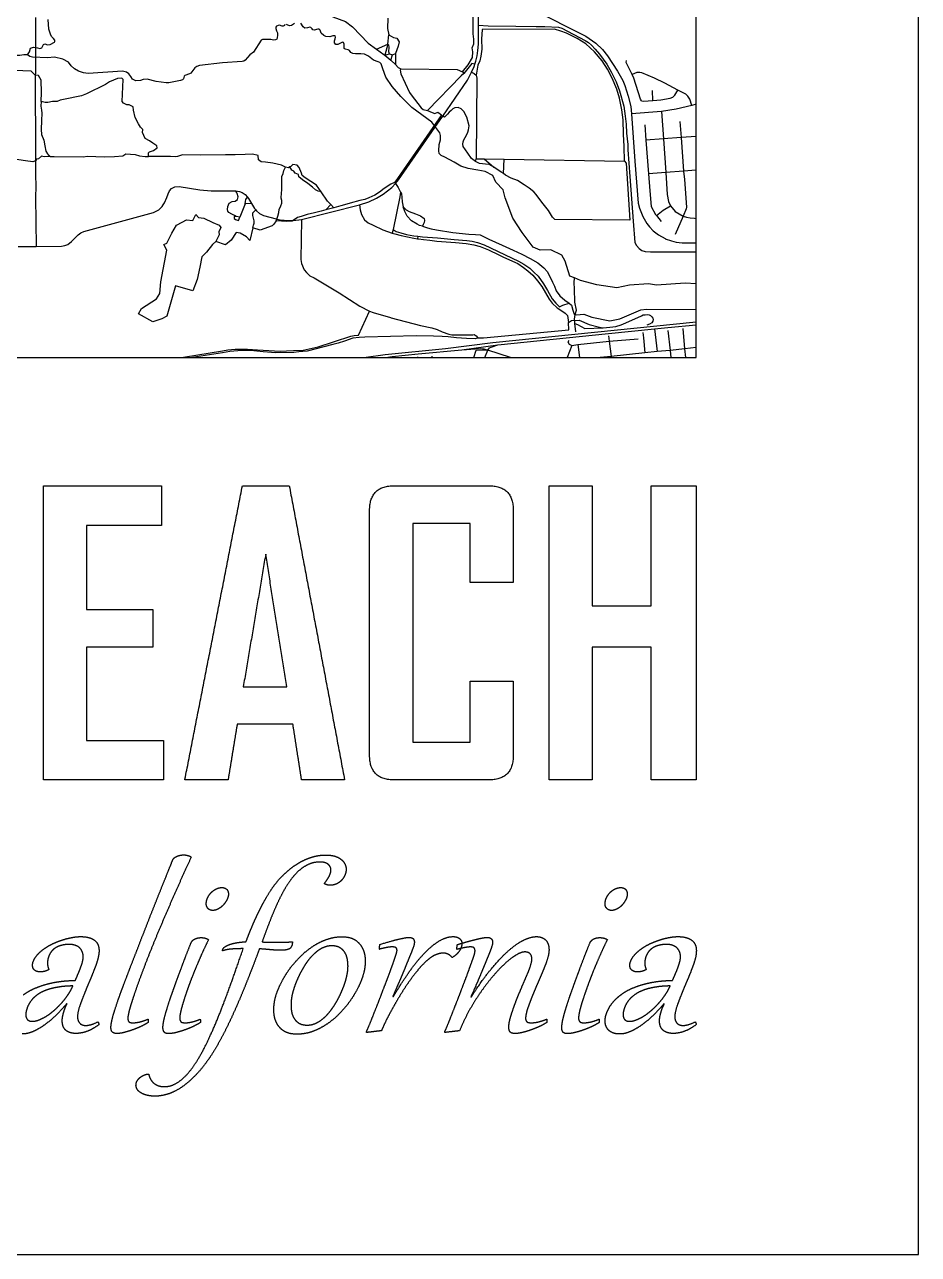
# Model space of a CAD drawing. Header units: millimetres. Extents: x 355 to 584, y 105 to 363.
# Drawn here: x 503.4 to 583.9, y 104.5 to 215.3 of the extents above; entities that cross this region are included whole.
import ezdxf

# ---------------------------------------------------------------- set-up
doc = ezdxf.new("R2010")
doc.units = ezdxf.units.MM
doc.header["$MEASUREMENT"] = 0
doc.layers.add('Default', color=18, linetype='Continuous', true_color=0x000000)

msp = doc.modelspace()

# ---------------------------------------------------------------- linework, layer by layer
at = {"color": 1, "true_color": 0xff0000}
for points in [[(528.7, 222.03), (528.7, 220.28), (528.98, 219.63), (529.47, 219.1), (530.4, 217.12), (531.19, 215.97), (532.31, 215.56), (532.95, 215.09), (534.37, 213.62), (535.13, 213.08), (535.79, 212.6), (535.87, 212.53), (536.4, 212.08), (536.84, 211.7)], [(540.85, 206.71), (541.08, 207.05), (543.31, 210.29), (543.68, 210.99), (543.91, 211.51), (543.98, 211.73), (544.05, 211.98), (544.19, 212.48), (544.25, 212.96), (544.29, 213.52), (544.29, 219.13)], [(544.29, 219.13), (553.97, 214.23), (554.86, 213.62), (555.46, 213.05), (555.92, 212.48), (556.83, 211.1), (557.29, 210.24), (557.47, 209.79), (557.78, 208.85), (558.01, 207.91), (558.09, 207.26), (558.39, 202.97), (558.69, 199.19), (558.8, 198.76), (559.09, 198), (559.45, 197.37), (559.7, 197.06), (560.03, 196.72), (560.5, 196.36), (561.1, 196.01), (561.12, 196), (561.68, 195.8), (562.11, 195.7), (562.63, 195.64), (563.91, 195.63)], [(536.15, 215.87), (536.11, 214.92), (536.23, 214.35), (536.66, 214.13), (536.96, 214.05), (537.16, 213.72), (537.08, 213.34), (536.82, 212.67), (536.84, 211.7), (537.06, 211.43), (537.32, 211.31), (542.39, 211.25), (542.85, 211.03), (543.38, 211.66), (543.76, 212.33), (543.78, 212.83), (543.74, 213.2), (543.89, 213.56), (543.89, 213.97), (543.82, 214.45), (543.82, 216.94)], [(504.42, 215.93), (504.4, 210.95), (504.38, 210.73), (504.4, 203.36), (504.4, 201.78), (504.43, 200.7), (504.4, 199.73), (504.46, 195.31)], [(544.29, 215.23), (545.17, 215.16), (547.65, 215.14), (549.49, 215.11), (550.28, 215.1), (551.5, 215.04), (551.79, 214.95), (553.91, 213.86), (554.2, 213.68), (554.47, 213.43), (554.79, 213.08), (555.19, 212.62), (555.85, 211.71), (556.28, 210.97), (556.7, 210.14), (557, 209.32), (557.38, 207.95), (557.51, 207.04), (557.59, 206.31), (557.62, 205.5), (557.74, 204.47), (557.76, 204.01), (557.94, 201.59), (558.23, 197.57), (558.39, 195.67), (558.53, 195.38), (558.76, 195.12), (559.02, 194.95), (559.31, 194.85), (559.8, 194.82), (561.6, 194.83), (562.78, 194.83), (563.91, 194.83)], [(535.13, 213.08), (536.13, 213.51), (536.23, 214.35)], [(557.45, 202.98), (557.41, 204.3), (557.36, 205.41), (557.33, 206.7), (557.22, 207.62), (557, 208.65), (556.75, 209.46), (556.34, 210.47), (555.91, 211.28), (555.42, 212.02), (554.75, 212.82), (553.96, 213.55), (553.19, 214.03), (552.21, 214.5), (551.7, 214.69), (551.15, 214.86), (544.63, 214.83), (544.58, 213.97), (544.59, 213.08), (544.51, 212.43), (544.41, 212.01), (544.24, 211.63), (544.1, 210.72)], [(536.13, 213.51), (535.87, 212.53), (536.3, 212.64), (536.56, 212.56), (536.82, 212.67)], [(536.3, 212.64), (536.24, 212.84), (536.26, 213.24), (536.23, 213.42), (536.13, 213.51)], [(536.4, 212.08), (536.56, 212.56)], [(543.98, 211.73), (543.7, 211.78), (542.97, 210.89), (542.74, 210.67), (539.71, 207.54)], [(558.99, 208.42), (558.89, 208.58), (558.3, 210.45), (558.15, 210.79), (557.61, 211.88), (557.63, 212.04)], [(504.93, 208.37), (504.95, 209.18), (504.93, 210.29), (504.67, 210.7), (504.38, 210.73), (504.02, 211.1), (502.51, 211.14), (500.61, 211.11), (499.5, 211.16), (496.95, 211.29)], [(514.6, 203.4), (514.59, 203.74), (514.68, 203.82), (515.03, 203.93), (515.37, 204.17), (515.34, 204.37), (514.99, 204.61), (514.68, 204.8), (514.3, 205.01), (514.06, 205.57), (514.07, 205.83), (513.86, 206.04), (513.68, 206.35), (513.38, 206.93), (513.25, 207.57), (513.2, 207.88), (512.85, 208.06), (512.65, 208.06), (512.33, 208.21), (512.23, 208.36), (512.3, 210.34), (512.19, 210.46), (511.8, 210.42), (511.06, 210.14), (510.7, 209.89), (509.01, 209.06), (508.56, 208.88), (506.93, 208.53), (506.63, 208.48), (506.37, 208.35), (505.93, 208.35), (505.52, 208.28), (505.27, 208.26), (504.93, 208.37), (504.89, 207.95), (504.94, 207.59), (504.97, 207.32), (504.94, 206.66), (504.93, 205.82), (504.96, 205.37), (505.16, 204.86), (505.26, 204.35), (505.35, 203.89), (505.49, 203.63), (505.72, 203.41)], [(537.32, 211.31), (537.25, 211.17), (537.32, 210.86), (538.09, 209.18), (538.25, 208.95), (539.15, 207.78), (539.31, 207.65), (539.71, 207.54), (540.13, 207.38), (540.37, 207.27), (540.65, 207.39), (540.97, 207.16), (540.73, 206.79)], [(542.85, 211.03), (542.97, 210.89)], [(543.68, 210.99), (543.91, 210.89), (544.1, 210.72), (544.16, 210.47), (544.09, 203.2)], [(563.51, 208.01), (563.34, 208.57), (563.16, 208.85), (562.98, 209.01), (562.25, 209.39), (561.08, 210.02), (560.15, 210.47), (559.02, 210.94), (558.83, 210.97), (558.57, 210.96), (558.15, 210.79)], [(558.99, 208.42), (559.16, 208.39), (560.01, 208.46), (560.73, 208.52), (561.57, 208.65), (561.81, 208.76), (561.99, 208.94), (562.25, 209.39)], [(560.01, 208.46), (559.96, 209.34)], [(546.56, 201.87), (546.33, 201.99), (545.68, 202.45), (545.25, 202.68), (544.94, 202.72), (544.39, 202.78), (544.02, 202.94), (543.68, 203.22), (543.34, 203.7), (542.92, 204.29), (542.88, 204.52), (542.91, 204.72), (542.98, 204.91), (543.11, 205.12), (543.26, 205.38), (543.35, 205.6), (543.41, 205.81), (543.45, 206.16), (543.26, 206.96), (542.99, 207.47), (542.75, 207.71), (542.47, 207.81), (542.18, 207.78), (541.98, 207.7), (541.83, 207.56), (541.66, 207.39), (541.51, 207.21), (541.34, 207.03), (541.23, 206.94), (541.08, 207.05)], [(563.91, 208.13), (563.51, 208.01), (562.09, 207.66), (560.79, 207.47), (558.09, 207.26)], [(560.79, 207.47), (560.97, 204.99), (561.18, 201.97), (561.3, 199.98), (561.41, 199.36), (561.58, 198.95), (562.02, 198.45), (562.74, 198.04)], [(540.73, 206.79), (537.02, 201.41)], [(537.11, 201.31), (540.85, 206.71)], [(559.27, 206.25), (559.38, 204.86), (559.6, 201.84), (559.72, 200.31), (559.85, 198.91), (560.25, 198.18), (560.32, 198.09), (560.76, 197.56)], [(562.44, 206.56), (562.54, 205.11), (562.77, 202.08), (562.84, 201.33), (563.02, 198.84), (562.99, 198.68), (562.74, 198.04), (562.01, 196.38)], [(563.91, 205.21), (562.54, 205.11), (560.97, 204.99), (559.38, 204.86)], [(505.72, 203.41), (505.51, 203.4), (505.2, 203.38), (504.96, 203.42), (504.67, 203.19), (504.5, 203.17), (504.4, 203.02), (504.16, 202.91), (503.52, 203.01), (502.51, 203.15)], [(505.72, 203.41), (506.09, 203.4), (508.73, 203.36), (509.07, 203.43), (510.61, 203.37), (511.53, 203.4), (512.29, 203.45), (512.56, 203.64), (513.4, 203.57), (513.77, 203.46), (514.28, 203.39), (514.6, 203.4)], [(531.01, 199.09), (530.69, 199.38), (530.14, 200.23), (529.71, 200.82), (528.69, 201.49), (528.43, 201.7), (528.35, 201.91), (528.14, 202.4), (527.97, 202.63), (527.58, 202.68), (527.4, 202.5), (527.32, 202.46), (527.2, 202.39), (526.92, 202.43), (526.56, 202.61), (525.79, 202.8), (525.11, 202.89), (524.72, 202.92), (524.49, 203.11), (524.47, 203.5), (523.94, 203.61), (523.28, 203.58), (522.38, 203.56), (521.51, 203.54), (519.3, 203.51), (517.64, 203.54), (517.19, 203.41), (516.99, 203.37), (516.57, 203.41), (516.07, 203.4), (514.6, 203.4)], [(544.02, 202.94), (544.09, 203.2)], [(544.09, 203.2), (544.82, 203.19), (546.61, 203.16), (557.45, 202.98)], [(544.82, 203.19), (545.68, 202.45)], [(557.45, 202.98), (557.6, 202.8), (557.92, 197.68), (551.16, 197.74), (550.96, 197.93), (550.6, 198.53), (549.99, 199.29), (549.48, 199.97), (549.28, 200.22), (548.86, 200.56), (548.42, 200.86), (547.81, 201.25), (547.23, 201.45), (546.72, 201.73), (546.56, 201.87), (546.61, 203.16)], [(530.54, 198.6), (530.13, 198.47), (529.54, 198.32), (528.87, 198.17), (528.34, 198.01), (527.99, 197.9), (527.62, 197.65), (527.52, 197.58), (527.05, 197.56), (526.09, 197.62), (526.15, 197.77), (526.22, 198.03), (526.31, 198.35), (526.34, 198.63), (526.5, 198.95), (526.59, 199.19), (526.58, 199.43), (526.52, 199.66), (526.57, 200.14), (526.6, 200.36), (526.58, 201.15), (526.6, 201.6), (526.7, 201.86), (526.76, 202.15), (526.92, 202.43)], [(530.14, 200.23), (529.85, 200.29), (529.63, 200.41), (529.35, 200.64), (528.92, 200.97), (528.44, 201.31), (528.11, 201.57), (528.09, 201.79), (527.79, 201.89), (527.67, 202.09), (527.48, 202.16), (527.32, 202.46)], [(563.91, 202.17), (562.77, 202.08), (561.18, 201.97), (559.6, 201.84)], [(504.46, 195.31), (506.74, 195.33), (507.06, 195.38), (507.33, 195.48), (507.66, 195.74), (508.26, 196.35), (508.49, 196.53), (508.76, 196.66), (515.04, 198.36), (515.51, 198.6), (515.83, 198.91), (515.9, 199.05), (516.04, 199.23), (516.25, 199.72), (516.35, 200.05), (516.49, 200.31), (516.67, 200.53), (516.97, 200.66), (517.36, 200.7), (519.21, 200.41), (520.23, 200.32), (522.42, 200.32), (522.77, 200.26), (523.03, 200.15), (523.29, 199.97), (523.49, 199.74), (523.6, 199.62), (523.87, 199.16), (524.13, 198.73), (524.24, 198.59), (524.31, 198.5), (524.59, 198.26), (524.93, 198.1), (526.07, 197.79), (526.15, 197.77), (526.45, 197.71), (527.19, 197.65), (527.62, 197.65), (528.37, 197.74)], [(528.37, 197.74), (533.57, 199.05), (534.44, 199.33), (535.12, 199.64), (535.73, 200.01), (536.5, 200.62), (536.83, 200.98), (537.11, 201.31)], [(537.02, 201.41), (536.73, 201.05), (536.41, 200.92), (535.73, 200.46), (535.48, 200.25), (534.96, 199.93), (534.44, 199.68), (534.05, 199.54), (533.62, 199.43), (532.75, 199.19), (532.22, 199.04), (531.91, 198.96), (531.26, 198.77), (530.54, 198.6), (531.01, 199.09), (531.26, 198.77)], [(536.83, 200.98), (537.06, 200.6), (537.29, 200.18), (537.37, 200.04), (537.41, 199.73), (537.43, 199.32), (537.53, 198.86)], [(522.49, 198), (522.34, 198.09), (522.1, 198.21), (521.82, 198.36), (521.74, 198.47), (521.7, 198.64), (521.73, 198.89), (521.85, 199.21), (522.11, 199.35), (522.39, 199.39), (522.6, 199.54), (522.65, 199.76), (522.58, 200.06), (522.52, 200.2), (522.42, 200.32)], [(523.3, 199.14), (523.31, 199.36), (523.34, 199.53), (523.49, 199.74)], [(537.29, 200.18), (537.22, 199.77), (536.61, 196.84), (536.54, 196.5)], [(523.87, 199.16), (523.3, 199.14), (522.81, 197.94), (522.49, 198), (522.3, 198), (522.29, 197.83), (522.43, 197.72), (522.68, 197.65), (522.81, 197.94)], [(523.97, 196.99), (524.04, 197.21), (524.11, 197.39), (524.11, 197.6), (524.03, 197.85), (523.97, 198.1), (523.98, 198.32), (524.09, 198.45), (524.24, 198.59)], [(533.57, 199.05), (533.63, 198.61), (533.76, 198.19), (534.02, 197.71), (534.37, 197.43), (534.83, 197.21), (535.68, 196.81), (536.54, 196.5), (536.76, 196.43), (537.34, 196.28), (538.47, 196.04), (538.81, 195.99), (538.91, 195.98)], [(539.25, 197.14), (539, 197.2), (538.77, 197.31), (538.28, 197.61), (537.87, 198.03), (537.67, 198.44), (537.53, 198.86), (537.79, 198.59), (538.06, 198.44), (538.64, 198.24), (539.09, 198.06), (539.41, 197.83), (539.43, 197.64), (539.4, 197.46), (539.32, 197.29), (539.25, 197.14)], [(560.32, 198.09), (560.93, 198.58), (561.58, 198.95)], [(526.09, 197.62), (525.86, 197.32), (525.71, 197.16), (524.64, 196.77), (523.97, 196.99), (523.72, 195.84), (523.4, 196.16), (522.85, 196.51), (522.47, 196.55), (522.02, 195.88), (521.51, 195.45), (520.66, 195.76), (520.34, 195.47), (519.81, 194.78), (519.39, 194.36), (519.22, 193.45), (518.98, 192.31), (518.58, 191.3), (517.02, 191.75), (516.25, 189.03), (515.8, 188.77), (514.99, 188.51), (513.68, 189.22), (513.96, 189.72), (515.3, 190.57), (515.6, 191.06), (515.7, 192.11), (516.23, 194.97), (515.96, 195.49), (516.23, 195.59), (516.69, 196.51), (517.12, 197.21), (517.63, 197.48), (518.01, 197.7), (518.58, 197.65), (518.86, 198.18), (519.08, 197.92), (519.58, 197.85), (520.37, 197.45), (520.95, 197.23), (521.11, 197), (520.93, 196.62), (520.95, 196.36), (520.66, 195.76)], [(528.37, 197.74), (528.29, 194.12), (528.35, 193.76), (528.59, 193.21), (528.8, 192.96), (529.12, 192.66), (529.5, 192.47), (531.75, 191.13), (533.6, 189.92), (534.49, 189.48), (534.81, 189.36), (536.37, 188.89), (536.45, 188.87), (539.07, 188.17), (540.11, 187.97), (540.58, 187.82), (541.02, 187.6), (541.62, 187.39), (541.9, 187.34), (543.8, 187.33), (543.91, 187.38)], [(562.74, 198.04), (563.04, 197.94), (563.35, 197.88), (563.74, 197.85), (563.91, 197.83)], [(536.61, 196.84), (536.88, 196.64), (537.31, 196.53), (537.82, 196.37), (538.47, 196.26), (538.85, 196.22), (538.81, 195.99)], [(538.85, 196.22), (539.27, 196.18), (540.6, 196.07), (542.1, 195.93), (543.26, 195.83), (543.72, 195.77), (544.22, 195.66), (544.82, 195.46), (547.91, 193.99), (548.39, 193.71), (548.92, 193.34), (549.28, 192.99), (549.66, 192.61), (550.16, 191.93), (550.5, 191.32), (550.94, 190.59), (551.26, 190.2), (551.59, 189.87), (551.9, 190), (552.46, 190.19)], [(539.25, 197.14), (539.7, 196.99), (540.03, 196.88), (540.53, 196.79)], [(540.53, 196.79), (542, 196.56), (543.43, 196.41), (544.02, 196.38), (544.46, 196.36), (545.22, 195.95), (546.44, 195.42), (547.43, 194.98), (548.2, 194.61), (548.96, 194.21), (549.63, 193.83), (550.17, 193.38), (550.52, 193.02), (550.96, 192.08), (551.14, 191.71), (551.29, 191.29), (551.61, 190.85), (552.06, 190.46), (552.46, 190.19), (552.68, 190.01), (552.79, 189.56), (552.9, 189.2), (553, 189.18), (553.13, 189.15), (553.78, 189.21), (554.5, 188.92), (556.13, 188.61), (557.04, 188.78), (558.93, 189.6), (559.44, 189.65), (563.83, 189.63), (563.91, 189.63)], [(502.85, 195.29), (504.46, 195.31)], [(538.91, 195.98), (539.34, 195.92), (539.93, 195.87), (540.56, 195.79), (542.24, 195.67), (543.18, 195.57), (543.87, 195.46), (544.46, 195.3), (545.2, 194.99), (546.13, 194.56), (546.48, 194.38), (546.83, 194.21), (547.83, 193.77), (548.35, 193.42), (548.75, 193.12), (549.2, 192.72), (549.61, 192.21), (550, 191.68), (550.65, 190.56), (550.92, 190.2), (551.38, 189.76), (551.8, 189.49), (552.09, 189.28), (552.31, 189.08), (552.39, 188.46), (552.67, 188.63), (553.36, 188.65), (554.26, 188.28), (555.2, 188.04), (555.51, 187.96)], [(517.57, 185.31), (517.75, 185.34), (521.25, 185.91), (521.72, 185.98), (522.39, 186.04), (522.92, 186.04), (523.5, 186.05), (524.39, 185.98), (526.44, 185.87), (527.02, 185.9), (527.64, 185.93), (528.51, 185.95), (529.85, 186.26), (532.79, 187.21), (533.1, 187.27), (533.5, 187.31), (534.49, 189.48)], [(563.91, 188.48), (545.6, 186.62), (541.34, 186.07), (535.9, 185.53), (534.19, 185.31)], [(543.91, 187.38), (544.1, 187.24), (544.24, 187.08), (544.74, 187.06), (552.42, 187.78), (552.39, 188.46)], [(552.97, 188.36), (553.21, 188.28), (553.86, 187.9), (555.51, 187.96), (556.12, 188.02), (556.68, 188.09), (557.16, 188.23), (557.57, 188.41), (558.98, 189.06), (559.14, 189.13), (559.32, 189.15), (559.48, 189.16), (559.66, 189.14), (559.78, 189.08), (559.92, 188.96), (559.99, 188.84), (560.02, 188.71), (560, 188.57), (559.91, 188.42), (559.7, 188.31), (559.45, 188.22)], [(544.24, 187.08), (544.04, 186.97), (543.23, 187.02), (542.33, 187.08), (541.58, 187.16), (541.04, 187.19), (540.24, 187.21), (538.69, 187.25), (534.05, 187.12), (533.56, 187.11), (532.98, 187.03)], [(535.94, 185.31), (536.54, 185.39), (538.86, 185.63), (542.79, 185.99), (546.05, 186.45), (556, 187.45), (560.14, 187.88), (561.34, 188), (563.91, 188.24)], [(556.01, 187.26), (556.07, 186.76), (556.24, 185.4), (556.25, 185.31)], [(559.11, 187.56), (559.16, 187.08), (559.29, 185.72)], [(560.14, 187.88), (560.38, 185.83)], [(561.35, 187.74), (561.55, 185.94), (561.63, 185.31)], [(562.97, 185.31), (562.88, 186.08), (562.74, 187.92)], [(532.98, 187.03), (532.22, 186.76), (531.65, 186.6), (531.19, 186.46), (530.37, 186.25), (528.86, 185.88), (528.11, 185.8), (527.67, 185.76), (526.05, 185.72), (524.91, 185.81), (523.77, 185.92), (522.62, 185.9), (521.91, 185.83), (521.24, 185.73), (518.51, 185.31)], [(542.79, 185.99), (544.46, 186.1), (544.77, 186.09), (545.15, 185.96)], [(545.15, 185.96), (545.28, 186.16), (545.43, 186.24), (546.05, 186.45)], [(552.7, 186.38), (552.28, 185.31)], [(552.43, 186.83), (552.33, 186.7), (552.46, 186.51), (552.7, 186.38), (553.24, 186.46), (556.07, 186.76), (558.68, 186.98)], [(553.24, 186.46), (553.39, 185.31)], [(563.91, 186.19), (562.88, 186.08), (561.55, 185.94), (560.38, 185.83), (559.29, 185.72), (556.24, 185.4), (555.26, 185.31)], [(536.54, 185.39), (536.54, 185.31)], [(538.82, 185.37), (538.82, 185.31)], [(540.13, 185.31), (540.14, 185.41)], [(543.87, 185.31), (544.08, 185.97), (544.65, 186), (544.92, 185.99), (545.15, 185.96)], [(544.87, 185.31), (545.15, 185.96)], [(547.19, 185.31), (545.15, 185.96)]]:
    msp.add_lwpolyline(points, dxfattribs=at)
at = {"color": 4, "true_color": 0x00ffff}
for points in [[(503.69, 212.55), (503.36, 212.57), (502.99, 212.5), (502.71, 212.5), (502.23, 212.53), (501.62, 212.73), (501.21, 212.75), (500.38, 212.87), (499.22, 213.08), (497.84, 213.38), (496.54, 213.75), (495.09, 213.85), (494.45, 213.97), (493.93, 214.07), (493.5, 214.2), (492.39, 215.02), (492.18, 215.1), (491.94, 215.1), (491.5, 215.03), (491.03, 215.02), (490.65, 215.05), (490.32, 215.15), (490.09, 215.29)], [(526.87, 215.29), (526.82, 215.2), (526.72, 215.13), (526.61, 215.13), (526.39, 215.23), (526.25, 215.21), (526.11, 215.15), (526.06, 215.05), (526.04, 214.94), (526.1, 214.73), (526.19, 214.55), (526.2, 214.32), (526.16, 214.1), (526.13, 213.97), (526.02, 213.9), (525.84, 213.89), (525.6, 213.93), (525.1, 213.95), (524.84, 213.93), (524.72, 213.87), (524.04, 212.81), (523.7, 212.57), (523.29, 212.08), (523.18, 212), (523.02, 211.96), (521.25, 211.84), (519.19, 211.59), (518.95, 211.52), (518.77, 211.39), (518.4, 210.92), (518.29, 210.84), (517.87, 210.7), (517.79, 210.63), (517.73, 210.39), (517.64, 210.31), (517.47, 210.26), (516.41, 210.03), (516.18, 210.03), (515.29, 210.16), (514.48, 210.37), (514.12, 210.35), (513.87, 210.26), (513.46, 210.22), (513.15, 210.36), (513, 210.62), (512.83, 210.85), (512.61, 210.99), (512.25, 211.08), (509.14, 210.88), (508.72, 210.95), (508.28, 211.09), (507.93, 211.31), (507.62, 211.58), (507.38, 211.89), (506.88, 212.16), (506.12, 212.36), (505.5, 212.3), (504.14, 212.35), (503.89, 212.41), (503.69, 212.55), (503.87, 212.82), (503.97, 213.16), (504.22, 213.26), (504.59, 213.18), (504.79, 213.12), (504.99, 213.2), (505.12, 213.49), (505.26, 213.55), (505.49, 213.45), (505.72, 213.5), (506.12, 213.7), (506.16, 213.76), (506.14, 213.88), (506.04, 214.04), (505.86, 214.2), (505.77, 214.42), (505.61, 214.86), (505.54, 215.73)], [(527.72, 215.37), (527.46, 215.19), (527.31, 215.17), (527.13, 215.23), (527.01, 215.29)], [(563.91, 191.94), (562.92, 191.99), (560.33, 191.8), (559.6, 191.93), (557.91, 191.8), (556.75, 191.56), (554.95, 191.83), (553.48, 192.24), (552.95, 192.46), (552.53, 192.62), (552.11, 193.98), (551.79, 194.52), (550.8, 194.99), (549.85, 194.96), (549.22, 195.24), (548.22, 196.57), (547.4, 197.85), (546.69, 199.67), (546.51, 200.4), (545.85, 201.09), (545.6, 201.68), (544.9, 202.06), (544.25, 202.18), (543.37, 202.33), (542.7, 202.53), (542.12, 202.88), (541.27, 203.35), (540.93, 203.5), (540.77, 203.67), (540.72, 203.91), (540.75, 204.47), (540.87, 204.9), (540.88, 205.3), (540.81, 205.54), (540.11, 206.5), (538.31, 207.83), (537.3, 208.82), (536.54, 209.7), (535.97, 210.55), (535.69, 211.29), (535.53, 211.74), (535.42, 211.86), (535.26, 211.93), (534.85, 212.08), (534.41, 212.45), (534.02, 212.61), (533.69, 212.64), (533.21, 212.64), (532.99, 212.67), (532.79, 212.76), (532.67, 212.94), (532.56, 213.02), (532.28, 213.07), (532.2, 213.13), (532.2, 213.31), (532.2, 213.52), (532.15, 213.66), (532.04, 213.69), (531.63, 213.48), (531.45, 213.5), (531.33, 213.64), (531.33, 213.82), (531.39, 213.99), (531.43, 214.16), (531.39, 214.26), (531.18, 214.28), (530.91, 214.19), (530.54, 214.21), (530.36, 214.31), (530.13, 214.5), (530.04, 214.79), (529.94, 214.87), (529.84, 214.87), (529.49, 214.78), (529.37, 214.81), (529.32, 214.89), (529.21, 215.02), (529.1, 215.05), (528.89, 215), (528.65, 214.97), (528.5, 215.08), (528.31, 215.42)], [(552.96, 188.52), (552.94, 188.74), (553, 189.18), (553.11, 189.57), (552.96, 190.28), (552.94, 191.47), (552.91, 192.02), (552.95, 192.46)], [(553.05, 187.61), (552.97, 188.36), (552.96, 188.52)]]:
    msp.add_lwpolyline(points, dxfattribs=at)
at = {"layer": 'Default'}
msp.add_lwpolyline([(355.13, 104.52), (583.91, 104.52), (583.91, 362.5), (355.13, 362.5)], close=True, dxfattribs=at)
for points in [[(563.91, 185.31), (563.91, 342.5), (375.13, 342.5), (375.13, 185.31)], [(375.13, 185.31), (563.91, 185.31)]]:
    msp.add_lwpolyline(points, dxfattribs=at)
for points in [[(505.12, 147.26), (505.12, 160.5), (505.12, 173.74)], [(505.12, 173.74), (510.45, 173.74), (515.77, 173.74)], [(515.77, 173.74), (515.77, 171.96), (515.77, 170.18)], [(517.87, 147.32), (520.46, 160.53), (523.04, 173.74)], [(523.04, 173.74), (525.15, 173.74), (527.26, 173.74)], [(527.26, 173.74), (529.75, 160.5), (532.24, 147.26)], [(534.5, 171.65), (534.55, 173.7), (536.6, 173.74)], [(536.6, 173.74), (540.96, 173.74), (545.33, 173.74)], [(545.33, 173.74), (547.38, 173.7), (547.42, 171.65)], [(550.65, 147.26), (550.65, 160.5), (550.65, 173.74)], [(550.65, 173.74), (552.59, 173.74), (554.53, 173.74)], [(554.53, 173.74), (554.53, 168.33), (554.53, 162.92)], [(559.86, 162.92), (559.86, 168.33), (559.86, 173.74)], [(559.86, 173.74), (561.87, 173.74), (563.89, 173.74)], [(563.89, 173.74), (563.89, 160.5), (563.89, 147.26)], [(534.5, 149.35), (534.5, 160.5), (534.5, 171.65)], [(547.42, 171.65), (547.42, 168.33), (547.42, 165.02)], [(515.77, 170.18), (512.38, 170.18), (508.99, 170.18)], [(508.99, 170.18), (508.99, 166.39), (508.99, 162.6)], [(543.55, 170.35), (540.96, 170.35), (538.38, 170.35)], [(538.38, 170.35), (538.38, 160.5), (538.38, 150.65)], [(543.55, 165.02), (543.55, 167.68), (543.55, 170.35)], [(525.14, 167.6), (524.13, 161.62), (523.12, 155.65)], [(527.04, 155.65), (526.09, 161.62), (525.14, 167.6)], [(547.42, 165.02), (545.48, 165.02), (543.55, 165.02)], [(554.53, 162.92), (557.19, 162.92), (559.86, 162.92)], [(508.99, 162.6), (511.98, 162.6), (514.97, 162.6)], [(514.97, 162.6), (514.97, 160.9), (514.97, 159.21)], [(514.97, 159.21), (511.98, 159.21), (508.99, 159.21)], [(508.99, 159.21), (508.99, 155.01), (508.99, 150.81)], [(559.86, 159.21), (557.19, 159.21), (554.53, 159.21)], [(554.53, 159.21), (554.53, 153.23), (554.53, 147.26)], [(559.86, 147.26), (559.86, 153.23), (559.86, 159.21)], [(523.12, 155.65), (525.08, 155.65), (527.04, 155.65)], [(543.55, 150.65), (543.55, 153.39), (543.55, 156.14)], [(543.55, 156.14), (545.48, 156.14), (547.42, 156.14)], [(547.42, 156.14), (547.42, 152.74), (547.42, 149.35)], [(522.57, 152.26), (522.16, 149.76), (521.75, 147.26)], [(527.59, 152.26), (525.08, 152.26), (522.57, 152.26)], [(528.37, 147.26), (527.98, 149.76), (527.59, 152.26)], [(508.99, 150.81), (512.46, 150.81), (515.94, 150.81)], [(515.94, 150.81), (515.94, 149.03), (515.94, 147.26)], [(538.38, 150.65), (540.96, 150.65), (543.55, 150.65)], [(536.6, 147.26), (534.55, 147.3), (534.5, 149.35)], [(547.42, 149.35), (547.38, 147.3), (545.33, 147.26)], [(517.87, 147.26), (517.87, 147.29), (517.87, 147.32)], [(515.94, 147.26), (510.53, 147.26), (505.12, 147.26)], [(521.75, 147.26), (519.81, 147.26), (517.87, 147.26)], [(532.24, 147.26), (530.31, 147.26), (528.37, 147.26)], [(545.33, 147.26), (540.96, 147.26), (536.6, 147.26)], [(554.53, 147.26), (552.59, 147.26), (550.65, 147.26)], [(563.89, 147.26), (561.87, 147.26), (559.86, 147.26)], [(516.17, 138.56), (516.49, 139.36), (516.74, 139.97)], [(516.74, 139.97), (516.79, 140.11), (516.9, 140.22)], [(516.9, 140.22), (517.01, 140.32), (517.15, 140.38)], [(517.15, 140.38), (517.29, 140.44), (517.45, 140.47)], [(517.45, 140.47), (517.61, 140.5), (517.76, 140.5)], [(518.43, 140.31), (517.98, 139.32), (517.51, 138.28)], [(517.76, 140.5), (518.11, 140.5), (518.43, 140.31)], [(526.94, 138.89), (527.4, 139.32), (527.87, 139.62)], [(528.84, 139.57), (528.29, 139.28), (527.82, 138.77)], [(527.87, 139.62), (528.35, 139.92), (528.8, 140.12)], [(528.8, 140.12), (529.26, 140.31), (529.69, 140.4)], [(530.05, 139.86), (529.39, 139.86), (528.84, 139.57)], [(529.69, 140.4), (530.13, 140.49), (530.51, 140.49)], [(530.47, 139.8), (530.27, 139.86), (530.05, 139.86)], [(530.81, 139.61), (530.68, 139.74), (530.47, 139.8)], [(530.51, 140.49), (531.08, 140.49), (531.47, 140.35)], [(531, 139.28), (530.95, 139.49), (530.81, 139.61)], [(531.47, 140.35), (531.86, 140.2), (532.08, 139.96)], [(532.08, 139.96), (532.3, 139.71), (532.36, 139.41)], [(515.49, 136.86), (515.85, 137.76), (516.17, 138.56)], [(526.04, 137.93), (526.48, 138.47), (526.94, 138.89)], [(527.82, 138.77), (527.34, 138.26), (526.93, 137.56)], [(530.76, 138.41), (530.88, 138.6), (530.95, 138.8)], [(530.95, 138.8), (531.05, 139.08), (531, 139.28)], [(532.31, 138.79), (532.23, 138.55), (532.08, 138.35)], [(532.36, 139.41), (532.42, 139.11), (532.31, 138.79)], [(517.51, 138.28), (517.04, 137.24), (516.58, 136.18)], [(520.44, 137.29), (520.63, 137.43), (520.82, 137.49)], [(520.82, 137.49), (521.01, 137.56), (521.17, 137.56)], [(521.17, 137.56), (521.37, 137.56), (521.5, 137.49)], [(521.5, 137.49), (521.64, 137.42), (521.71, 137.29)], [(525.22, 136.7), (525.61, 137.38), (526.04, 137.93)], [(526.93, 137.56), (526.52, 136.87), (526.16, 136.07)], [(530.44, 137.96), (530.64, 138.21), (530.76, 138.41)], [(530.44, 137.89), (530.44, 137.93), (530.44, 137.96)], [(530.97, 137.76), (530.7, 137.76), (530.44, 137.89)], [(531.37, 137.83), (531.17, 137.76), (530.97, 137.76)], [(531.76, 138.03), (531.57, 137.9), (531.37, 137.83)], [(532.08, 138.35), (531.94, 138.16), (531.76, 138.03)], [(556.35, 137.29), (556.54, 137.43), (556.73, 137.49)], [(556.73, 137.49), (556.92, 137.56), (557.09, 137.56)], [(557.09, 137.56), (557.28, 137.56), (557.42, 137.49)], [(557.42, 137.49), (557.55, 137.42), (557.62, 137.29)], [(514.75, 135), (515.13, 135.96), (515.49, 136.86)], [(519.79, 136.12), (519.79, 136.3), (519.85, 136.49)], [(519.85, 136.49), (519.94, 136.75), (520.1, 136.95)], [(520.1, 136.95), (520.25, 137.15), (520.44, 137.29)], [(521.72, 136.63), (521.65, 136.43), (521.51, 136.23)], [(521.71, 137.29), (521.78, 137.16), (521.78, 136.99)], [(521.78, 136.99), (521.79, 136.83), (521.72, 136.63)], [(524.67, 135.68), (524.91, 136.17), (525.22, 136.7)], [(555.7, 136.12), (555.7, 136.3), (555.76, 136.49)], [(555.76, 136.49), (555.85, 136.75), (556.01, 136.95)], [(556.01, 136.95), (556.16, 137.15), (556.35, 137.29)], [(557.63, 136.63), (557.56, 136.43), (557.42, 136.23)], [(557.62, 137.29), (557.69, 137.16), (557.69, 136.99)], [(557.69, 136.99), (557.7, 136.83), (557.63, 136.63)], [(516.58, 136.18), (516.12, 135.11), (515.66, 134.04)], [(519.85, 135.81), (519.78, 135.95), (519.79, 136.12)], [(520.04, 135.59), (519.91, 135.67), (519.85, 135.81)], [(520.37, 135.5), (520.17, 135.5), (520.04, 135.59)], [(520.8, 135.6), (520.59, 135.5), (520.37, 135.5)], [(521.19, 135.86), (521.01, 135.7), (520.8, 135.6)], [(521.51, 136.23), (521.38, 136.03), (521.19, 135.86)], [(524.2, 134.71), (524.42, 135.19), (524.67, 135.68)], [(526.16, 136.07), (525.8, 135.28), (525.46, 134.4)], [(555.76, 135.81), (555.69, 135.95), (555.7, 136.12)], [(555.95, 135.59), (555.83, 135.67), (555.76, 135.81)], [(556.29, 135.5), (556.08, 135.5), (555.95, 135.59)], [(556.71, 135.6), (556.5, 135.5), (556.29, 135.5)], [(557.11, 135.86), (556.92, 135.7), (556.71, 135.6)], [(557.42, 136.23), (557.29, 136.03), (557.11, 135.86)], [(514, 133.08), (514.37, 134.03), (514.75, 135)], [(515.66, 134.04), (515.21, 132.97), (514.79, 131.93)], [(523.77, 133.72), (523.98, 134.22), (524.2, 134.71)], [(525.46, 134.4), (525.13, 133.53), (524.81, 132.66)], [(506.87, 132.85), (507.3, 132.99), (507.71, 133.06)], [(507.71, 133.06), (508.13, 133.14), (508.46, 133.14)], [(508.46, 133.14), (509.07, 133.14), (509.45, 132.97)], [(509.45, 132.97), (509.83, 132.81), (509.99, 132.5)], [(513.29, 131.25), (513.64, 132.14), (514, 133.08)], [(518.57, 132.79), (518.68, 132.9), (518.81, 132.95)], [(518.81, 132.95), (518.94, 133.01), (519.07, 133.03)], [(519.07, 133.03), (519.21, 133.05), (519.31, 133.05)], [(519.31, 133.05), (519.7, 133.05), (519.99, 132.87)], [(523.36, 132.67), (523.57, 133.22), (523.77, 133.72)], [(530.7, 132.91), (531.34, 133.13), (532.01, 133.13)], [(532.01, 133.13), (532.76, 133.13), (533.22, 132.82)], [(535.42, 132.43), (536.51, 132.78), (537.16, 132.92)], [(537.16, 132.92), (537.81, 133.07), (538.02, 133.07)], [(538.02, 133.07), (538.4, 133.07), (538.49, 132.84)], [(540.72, 132.72), (541.39, 133.14), (542.02, 133.14)], [(542.02, 133.14), (542.24, 133.14), (542.41, 133.07)], [(542.41, 133.07), (542.58, 133), (542.68, 132.88)], [(544.05, 132.88), (544.4, 132.97), (544.66, 133.02)], [(544.66, 133.02), (544.92, 133.07), (545.06, 133.07)], [(545.06, 133.07), (545.4, 133.07), (545.52, 132.86)], [(548.42, 132.85), (549.04, 133.14), (549.51, 133.14)], [(549.51, 133.14), (549.84, 133.14), (550.1, 133.01)], [(550.1, 133.01), (550.36, 132.89), (550.5, 132.62)], [(554.48, 132.79), (554.59, 132.9), (554.72, 132.95)], [(554.72, 132.95), (554.85, 133.01), (554.99, 133.03)], [(554.99, 133.03), (555.12, 133.05), (555.22, 133.05)], [(555.22, 133.05), (555.61, 133.05), (555.9, 132.87)], [(560.65, 132.85), (561.08, 132.99), (561.49, 133.06)], [(561.49, 133.06), (561.91, 133.14), (562.24, 133.14)], [(562.24, 133.14), (562.85, 133.14), (563.23, 132.97)], [(563.23, 132.97), (563.61, 132.81), (563.77, 132.5)], [(504.59, 131.51), (504.86, 131.82), (505.22, 132.07)], [(505.22, 132.07), (505.58, 132.32), (506.01, 132.52)], [(506.19, 132.11), (505.96, 131.96), (505.81, 131.75)], [(506.01, 132.52), (506.43, 132.71), (506.87, 132.85)], [(506.74, 132.35), (506.42, 132.26), (506.19, 132.11)], [(507.47, 132.44), (507.05, 132.44), (506.74, 132.35)], [(508.05, 132.33), (507.77, 132.44), (507.47, 132.44)], [(508.49, 132.01), (508.32, 132.23), (508.05, 132.33)], [(508.7, 131.46), (508.67, 131.79), (508.49, 132.01)], [(509.99, 132.5), (510.16, 132.19), (510.13, 131.74)], [(514.79, 131.93), (514.37, 130.88), (514, 129.88)], [(517.83, 131.08), (518.09, 131.78), (518.4, 132.53)], [(518.4, 132.53), (518.46, 132.69), (518.57, 132.79)], [(519.99, 132.87), (519.66, 132.2), (519.36, 131.53)], [(522.09, 132.02), (521.61, 131.98), (521.26, 131.86)], [(521.26, 131.86), (521.25, 131.92), (521.27, 131.98)], [(521.27, 131.98), (521.32, 132.12), (521.49, 132.24)], [(521.49, 132.24), (521.67, 132.35), (521.94, 132.45)], [(521.94, 132.45), (522.22, 132.54), (522.58, 132.6)], [(521.94, 128.7), (522.51, 130.3), (523.12, 132.06)], [(523.12, 132.06), (522.57, 132.05), (522.09, 132.02)], [(522.58, 132.6), (522.94, 132.66), (523.36, 132.67)], [(524.58, 132.04), (524.32, 131.35), (524.01, 130.53)], [(525.64, 131.95), (525.16, 132), (524.58, 132.04)], [(524.81, 132.66), (525.09, 132.65), (525.36, 132.64)], [(525.36, 132.64), (525.63, 132.64), (525.87, 132.64)], [(526.52, 131.91), (526.12, 131.91), (525.64, 131.95)], [(525.87, 132.64), (526.1, 132.63), (526.29, 132.63)], [(526.29, 132.63), (526.48, 132.63), (526.61, 132.63)], [(527.16, 131.99), (526.92, 131.91), (526.52, 131.91)], [(526.61, 132.63), (526.88, 132.63), (527.13, 132.65)], [(527.13, 132.65), (527.37, 132.66), (527.55, 132.68)], [(527.49, 132.33), (527.41, 132.07), (527.16, 131.99)], [(527.55, 132.68), (527.54, 132.46), (527.49, 132.33)], [(528.37, 131.45), (528.89, 131.95), (529.48, 132.33)], [(529.48, 132.33), (530.07, 132.7), (530.7, 132.91)], [(530.28, 132.13), (529.9, 131.95), (529.56, 131.64)], [(531.09, 132.31), (530.67, 132.31), (530.28, 132.13)], [(531.76, 132.17), (531.49, 132.31), (531.09, 132.31)], [(532.21, 131.79), (532.04, 132.03), (531.76, 132.17)], [(533.22, 132.82), (533.69, 132.5), (533.91, 131.98)], [(533.91, 131.98), (534.12, 131.47), (534.1, 130.81)], [(535.37, 132.01), (535.39, 132.22), (535.42, 132.43)], [(535.77, 132.1), (535.59, 132.06), (535.37, 132.01)], [(536.07, 132.16), (535.94, 132.14), (535.77, 132.1)], [(536.32, 132.2), (536.21, 132.19), (536.07, 132.16)], [(536.53, 132.21), (536.43, 132.21), (536.32, 132.2)], [(536.83, 132.16), (536.73, 132.21), (536.53, 132.21)], [(536.95, 132), (536.93, 132.11), (536.83, 132.16)], [(536.94, 131.74), (536.98, 131.9), (536.95, 132)], [(538.33, 131.93), (538.26, 131.73), (538.13, 131.42)], [(538.43, 132.17), (538.41, 132.13), (538.33, 131.93)], [(538.49, 132.84), (538.58, 132.62), (538.43, 132.17)], [(539.37, 131.58), (540.06, 132.31), (540.72, 132.72)], [(542.34, 131.99), (542.36, 132.2), (542.39, 132.41)], [(543.05, 132.15), (542.74, 132.09), (542.34, 131.99)], [(542.39, 132.41), (542.85, 132.56), (543.27, 132.68)], [(542.75, 132.2), (542.67, 131.94), (542.47, 131.7)], [(542.68, 132.88), (542.78, 132.75), (542.8, 132.58)], [(542.8, 132.58), (542.82, 132.41), (542.75, 132.2)], [(543.57, 132.21), (543.36, 132.21), (543.05, 132.15)], [(543.27, 132.68), (543.7, 132.8), (544.05, 132.88)], [(543.82, 132.17), (543.73, 132.21), (543.57, 132.21)], [(543.96, 132.03), (543.92, 132.13), (543.82, 132.17)], [(543.98, 131.77), (544, 131.93), (543.96, 132.03)], [(545.37, 131.9), (545.29, 131.69), (545.16, 131.36)], [(545.47, 132.17), (545.45, 132.12), (545.37, 131.9)], [(545.46, 130.24), (546.32, 131.28), (547.06, 131.92)], [(545.52, 132.86), (545.64, 132.66), (545.47, 132.17)], [(547.06, 131.92), (547.8, 132.56), (548.42, 132.85)], [(550.65, 131.93), (550.64, 131.51), (550.43, 130.91)], [(550.5, 132.62), (550.65, 132.35), (550.65, 131.93)], [(553.74, 131.08), (554.01, 131.78), (554.31, 132.53)], [(554.31, 132.53), (554.37, 132.69), (554.48, 132.79)], [(555.9, 132.87), (555.57, 132.2), (555.27, 131.53)], [(558.37, 131.51), (558.64, 131.82), (559, 132.07)], [(559, 132.07), (559.36, 132.32), (559.79, 132.52)], [(559.97, 132.11), (559.74, 131.96), (559.59, 131.75)], [(559.79, 132.52), (560.22, 132.71), (560.65, 132.85)], [(560.52, 132.35), (560.2, 132.26), (559.97, 132.11)], [(561.25, 132.44), (560.83, 132.44), (560.52, 132.35)], [(561.83, 132.33), (561.56, 132.44), (561.25, 132.44)], [(562.27, 132.01), (562.1, 132.23), (561.83, 132.33)], [(562.48, 131.46), (562.45, 131.79), (562.27, 132.01)], [(563.77, 132.5), (563.94, 132.19), (563.91, 131.74)], [(504.15, 130.49), (504.13, 130.66), (504.2, 130.87)], [(504.2, 130.87), (504.32, 131.21), (504.59, 131.51)], [(505.58, 131.3), (505.49, 131.03), (505.49, 130.74)], [(505.49, 130.74), (505.5, 130.46), (505.61, 130.19)], [(505.81, 131.75), (505.66, 131.54), (505.58, 131.3)], [(508.58, 130.66), (508.74, 131.12), (508.7, 131.46)], [(509.91, 130.74), (509.78, 130.35), (509.59, 129.89)], [(510.13, 131.74), (510.1, 131.3), (509.91, 130.74)], [(512.66, 129.62), (512.95, 130.37), (513.29, 131.25)], [(517.33, 129.74), (517.56, 130.38), (517.83, 131.08)], [(519.36, 131.53), (519.07, 130.87), (518.81, 130.24)], [(527.41, 130.39), (527.85, 130.95), (528.37, 131.45)], [(528.93, 130.95), (528.64, 130.56), (528.41, 130.14)], [(529.56, 131.64), (529.22, 131.34), (528.93, 130.95)], [(532.47, 131.21), (532.39, 131.54), (532.21, 131.79)], [(532.55, 130.51), (532.54, 130.88), (532.47, 131.21)], [(534.1, 130.81), (534.08, 130.15), (533.84, 129.46)], [(536.58, 130.65), (536.74, 131.11), (536.83, 131.37)], [(536.83, 131.37), (536.9, 131.58), (536.94, 131.74)], [(538.13, 131.42), (538, 131.1), (537.83, 130.68)], [(537.99, 129.86), (538.68, 130.85), (539.37, 131.58)], [(540.03, 131.27), (539.6, 130.97), (539.14, 130.47)], [(540.58, 131.55), (540.3, 131.46), (540.03, 131.27)], [(541.12, 131.65), (540.86, 131.65), (540.58, 131.55)], [(541.55, 131.56), (541.37, 131.65), (541.12, 131.65)], [(541.92, 131.27), (541.74, 131.47), (541.55, 131.56)], [(541.96, 131.27), (541.94, 131.27), (541.92, 131.27)], [(542.47, 131.7), (542.27, 131.46), (541.96, 131.27)], [(543.62, 130.65), (543.79, 131.11), (543.88, 131.37)], [(543.88, 131.37), (543.96, 131.61), (543.98, 131.77)], [(545.16, 131.36), (545.03, 131.04), (544.85, 130.61)], [(547.67, 131.47), (547.2, 131.19), (546.66, 130.69)], [(548.48, 131.76), (548.14, 131.76), (547.67, 131.47)], [(549.05, 131.44), (548.9, 131.76), (548.48, 131.76)], [(548.96, 130.43), (549.19, 131.11), (549.05, 131.44)], [(550.43, 130.91), (550.38, 130.73), (550.26, 130.44)], [(553.24, 129.74), (553.47, 130.38), (553.74, 131.08)], [(555.27, 131.53), (554.98, 130.87), (554.72, 130.24)], [(557.93, 130.49), (557.91, 130.66), (557.98, 130.87)], [(557.98, 130.87), (558.1, 131.21), (558.37, 131.51)], [(559.36, 131.3), (559.27, 131.03), (559.27, 130.74)], [(559.27, 130.74), (559.28, 130.46), (559.39, 130.19)], [(559.59, 131.75), (559.44, 131.54), (559.36, 131.3)], [(562.36, 130.66), (562.52, 131.12), (562.48, 131.46)], [(563.69, 130.74), (563.56, 130.35), (563.38, 129.89)], [(563.91, 131.74), (563.89, 131.3), (563.69, 130.74)], [(504.25, 130.2), (504.16, 130.32), (504.15, 130.49)], [(504.49, 130.02), (504.33, 130.09), (504.25, 130.2)], [(504.83, 129.96), (504.64, 129.96), (504.49, 130.02)], [(505.56, 130.13), (505.17, 129.96), (504.83, 129.96)], [(505.61, 130.19), (505.58, 130.16), (505.56, 130.13)], [(507.99, 129.19), (508.15, 129.55), (508.3, 129.9)], [(508.3, 129.9), (508.44, 130.24), (508.58, 130.66)], [(509.59, 129.89), (509.41, 129.43), (509.19, 128.93)], [(512.17, 128.31), (512.38, 128.87), (512.66, 129.62)], [(514, 129.88), (513.62, 128.88), (513.31, 127.96)], [(516.9, 128.56), (517.09, 129.11), (517.33, 129.74)], [(518.81, 130.24), (518.55, 129.62), (518.34, 129.06)], [(524.01, 130.53), (523.69, 129.71), (523.34, 128.84)], [(526.65, 129.21), (526.98, 129.82), (527.41, 130.39)], [(528.41, 130.14), (528.18, 129.73), (528, 129.32)], [(532.26, 128.92), (532.39, 129.32), (532.47, 129.73)], [(532.47, 129.73), (532.55, 130.13), (532.55, 130.51)], [(535.73, 128.39), (535.99, 129.05), (536.2, 129.62)], [(536.2, 129.62), (536.42, 130.2), (536.58, 130.65)], [(536.63, 127.73), (537.3, 128.87), (537.99, 129.86)], [(537.46, 129.78), (537.26, 129.3), (537.03, 128.78)], [(537.83, 130.68), (537.66, 130.26), (537.46, 129.78)], [(539.14, 130.47), (538.69, 129.97), (538.25, 129.36)], [(542.78, 128.39), (543.03, 129.05), (543.25, 129.62)], [(543.25, 129.62), (543.46, 130.2), (543.62, 130.65)], [(543.65, 127.7), (544.6, 129.21), (545.46, 130.24)], [(544.48, 129.71), (544.28, 129.23), (544.06, 128.72)], [(544.85, 130.61), (544.68, 130.19), (544.48, 129.71)], [(546.66, 130.69), (546.12, 130.19), (545.55, 129.51)], [(548.28, 128.79), (548.51, 129.32), (548.69, 129.74)], [(548.69, 129.74), (548.88, 130.17), (548.96, 130.43)], [(549.99, 129.78), (549.83, 129.42), (549.66, 129.01)], [(550.26, 130.44), (550.14, 130.15), (549.99, 129.78)], [(552.81, 128.56), (553, 129.11), (553.24, 129.74)], [(554.72, 130.24), (554.46, 129.62), (554.26, 129.06)], [(558.03, 130.2), (557.94, 130.32), (557.93, 130.49)], [(558.27, 130.02), (558.11, 130.09), (558.03, 130.2)], [(558.62, 129.96), (558.42, 129.96), (558.27, 130.02)], [(559.34, 130.13), (558.95, 129.96), (558.62, 129.96)], [(559.39, 130.19), (559.37, 130.16), (559.34, 130.13)], [(561.77, 129.19), (561.93, 129.55), (562.08, 129.9)], [(562.08, 129.9), (562.22, 130.24), (562.36, 130.66)], [(563.38, 129.89), (563.19, 129.43), (562.98, 128.93)], [(504.32, 128.47), (504.87, 128.71), (505.47, 128.87)], [(506.05, 128.51), (505.63, 128.42), (505.25, 128.27)], [(505.47, 128.87), (506.07, 129.03), (506.71, 129.11)], [(506.9, 128.65), (506.46, 128.6), (506.05, 128.51)], [(506.71, 129.11), (507.35, 129.19), (507.99, 129.19)], [(507.78, 128.7), (507.34, 128.69), (506.9, 128.65)], [(507.33, 127.9), (507.6, 128.29), (507.78, 128.7)], [(509.19, 128.93), (508.98, 128.42), (508.77, 127.89)], [(516.55, 127.57), (516.7, 128.01), (516.9, 128.56)], [(518.34, 129.06), (518.13, 128.5), (517.98, 128.06)], [(520.8, 125.72), (521.36, 127.1), (521.94, 128.7)], [(523.34, 128.84), (522.99, 127.96), (522.6, 127.06)], [(526.12, 128.02), (526.33, 128.6), (526.65, 129.21)], [(527.71, 128.57), (527.57, 128.17), (527.49, 127.76)], [(528, 129.32), (527.82, 128.91), (527.71, 128.57)], [(531.96, 128.17), (532.14, 128.57), (532.26, 128.92)], [(533.84, 129.46), (533.64, 128.87), (533.31, 128.27)], [(537.03, 128.78), (536.81, 128.26), (536.58, 127.74)], [(538.25, 129.36), (537.8, 128.76), (537.39, 128.09)], [(544.06, 128.72), (543.84, 128.21), (543.61, 127.71)], [(545.55, 129.51), (544.97, 128.83), (544.43, 128.04)], [(547.82, 127.69), (548.06, 128.27), (548.28, 128.79)], [(549.66, 129.01), (549.48, 128.61), (549.32, 128.22)], [(552.46, 127.57), (552.61, 128.01), (552.81, 128.56)], [(554.26, 129.06), (554.05, 128.5), (553.9, 128.06)], [(558.1, 128.47), (558.65, 128.71), (559.25, 128.87)], [(559.83, 128.51), (559.41, 128.42), (559.04, 128.27)], [(559.25, 128.87), (559.86, 129.03), (560.49, 129.11)], [(560.68, 128.65), (560.24, 128.6), (559.83, 128.51)], [(560.49, 129.11), (561.13, 129.19), (561.77, 129.19)], [(561.56, 128.7), (561.12, 128.69), (560.68, 128.65)], [(561.11, 127.9), (561.38, 128.29), (561.56, 128.7)], [(562.98, 128.93), (562.76, 128.42), (562.55, 127.89)], [(503.32, 127.89), (503.77, 128.23), (504.32, 128.47)], [(504.56, 127.89), (504.25, 127.67), (504.01, 127.36)], [(505.25, 128.27), (504.88, 128.12), (504.56, 127.89)], [(506.75, 127.15), (507.07, 127.5), (507.33, 127.9)], [(508.77, 127.89), (508.55, 127.35), (508.37, 126.82)], [(511.4, 126.03), (511.57, 126.61), (511.86, 127.44)], [(511.86, 127.44), (511.96, 127.75), (512.17, 128.31)], [(513.31, 127.96), (513.11, 127.38), (512.99, 126.97)], [(516.15, 126.3), (516.3, 126.83), (516.55, 127.57)], [(517.98, 128.06), (517.78, 127.45), (517.65, 127.02)], [(525.87, 126.67), (525.89, 127.33), (526.12, 128.02)], [(527.49, 127.76), (527.42, 127.36), (527.42, 126.98)], [(531.55, 127.34), (531.79, 127.76), (531.96, 128.17)], [(533.31, 128.27), (532.98, 127.66), (532.55, 127.09)], [(535.22, 127.05), (535.48, 127.72), (535.73, 128.39)], [(536.58, 127.74), (536.6, 127.73), (536.63, 127.73)], [(537.39, 128.09), (536.97, 127.42), (536.62, 126.79)], [(542.26, 127.05), (542.53, 127.72), (542.78, 128.39)], [(544.43, 128.04), (543.89, 127.25), (543.41, 126.39)], [(543.61, 127.71), (543.63, 127.7), (543.65, 127.7)], [(547.4, 126.56), (547.59, 127.11), (547.82, 127.69)], [(549.02, 127.48), (548.88, 127.12), (548.79, 126.86)], [(549.32, 128.22), (549.16, 127.83), (549.02, 127.48)], [(552.06, 126.3), (552.21, 126.83), (552.46, 127.57)], [(553.9, 128.06), (553.69, 127.45), (553.56, 127.02)], [(556.33, 127.14), (556.66, 127.56), (557.11, 127.89)], [(557.11, 127.89), (557.55, 128.23), (558.1, 128.47)], [(558.35, 127.89), (558.03, 127.67), (557.79, 127.36)], [(559.04, 128.27), (558.66, 128.12), (558.35, 127.89)], [(560.53, 127.15), (560.85, 127.5), (561.11, 127.9)], [(562.55, 127.89), (562.33, 127.35), (562.15, 126.82)], [(503.64, 126.65), (503.56, 126.42), (503.54, 126.22)], [(504.01, 127.36), (503.77, 127.05), (503.64, 126.65)], [(505.38, 125.97), (505.73, 126.19), (506.08, 126.49)], [(506.08, 126.49), (506.43, 126.79), (506.75, 127.15)], [(507.21, 127.08), (506.79, 126.58), (506.3, 126.1)], [(506.82, 125.57), (506.82, 125.95), (506.99, 126.46)], [(506.99, 126.46), (507.04, 126.61), (507.1, 126.76)], [(507.1, 126.76), (507.16, 126.91), (507.25, 127.08)], [(507.25, 127.08), (507.23, 127.08), (507.21, 127.08)], [(508.37, 126.82), (508.09, 125.98), (508.26, 125.56)], [(512.99, 126.97), (512.86, 126.55), (512.8, 126.27)], [(515.94, 125.43), (516, 125.78), (516.15, 126.3)], [(517.46, 126.28), (517.4, 125.99), (517.4, 125.81)], [(517.65, 127.02), (517.52, 126.58), (517.46, 126.28)], [(522.6, 127.06), (522.21, 126.16), (521.8, 125.3)], [(526.06, 125.49), (525.85, 126.01), (525.87, 126.67)], [(527.42, 126.98), (527.42, 126.6), (527.49, 126.27)], [(530.4, 125.84), (530.74, 126.14), (531.03, 126.54)], [(531.03, 126.54), (531.32, 126.93), (531.55, 127.34)], [(532.55, 127.09), (532.11, 126.52), (531.59, 126.02)], [(534.69, 125.72), (534.95, 126.38), (535.22, 127.05)], [(536.62, 126.79), (536.27, 126.16), (535.99, 125.6)], [(541.74, 125.72), (542, 126.38), (542.26, 127.05)], [(543.41, 126.39), (542.94, 125.52), (542.6, 124.66)], [(547.14, 125.72), (547.25, 126.11), (547.4, 126.56)], [(548.79, 126.86), (548.63, 126.41), (548.58, 126.12)], [(551.85, 125.43), (551.91, 125.78), (552.06, 126.3)], [(553.37, 126.28), (553.31, 125.99), (553.31, 125.81)], [(553.56, 127.02), (553.43, 126.58), (553.37, 126.28)], [(555.82, 126.21), (556, 126.72), (556.33, 127.14)], [(557.42, 126.65), (557.34, 126.42), (557.32, 126.22)], [(557.79, 127.36), (557.55, 127.05), (557.42, 126.65)], [(559.16, 125.97), (559.51, 126.19), (559.86, 126.49)], [(559.86, 126.49), (560.21, 126.79), (560.53, 127.15)], [(560.99, 127.08), (560.58, 126.58), (560.08, 126.1)], [(560.6, 125.57), (560.6, 125.95), (560.77, 126.46)], [(560.77, 126.46), (560.82, 126.61), (560.88, 126.76)], [(560.88, 126.76), (560.95, 126.91), (561.03, 127.08)], [(561.03, 127.08), (561.01, 127.08), (560.99, 127.08)], [(562.15, 126.82), (561.87, 125.98), (562.04, 125.56)], [(503.54, 126.22), (503.52, 126.01), (503.58, 125.85)], [(503.58, 125.85), (503.63, 125.69), (503.77, 125.6)], [(503.77, 125.6), (503.9, 125.51), (504.13, 125.51)], [(504.13, 125.51), (504.4, 125.51), (504.72, 125.64)], [(505.28, 125.23), (504.76, 124.84), (504.23, 124.61)], [(504.72, 125.64), (505.04, 125.76), (505.38, 125.97)], [(506.3, 126.1), (505.81, 125.61), (505.28, 125.23)], [(506.96, 124.93), (506.82, 125.18), (506.82, 125.57)], [(508.26, 125.56), (508.43, 125.14), (508.93, 125.14)], [(508.93, 125.14), (509.38, 125.14), (510.05, 125.47)], [(510.13, 125.22), (509.61, 124.83), (509.08, 124.62)], [(510.05, 125.47), (510.09, 125.34), (510.13, 125.22)], [(511.21, 125.09), (511.24, 125.45), (511.4, 126.03)], [(512.8, 126.27), (512.73, 125.98), (512.73, 125.81)], [(512.73, 125.81), (512.73, 125.63), (512.77, 125.54)], [(512.77, 125.54), (512.82, 125.44), (512.92, 125.41)], [(512.92, 125.41), (513.02, 125.38), (513.18, 125.38)], [(513.18, 125.38), (513.46, 125.38), (513.81, 125.46)], [(513.81, 125.46), (514.16, 125.55), (514.55, 125.7)], [(514.55, 125.4), (514.28, 125.23), (513.91, 125.05)], [(514.55, 125.7), (514.55, 125.55), (514.55, 125.4)], [(515.89, 124.87), (515.87, 125.08), (515.94, 125.43)], [(517.4, 125.81), (517.4, 125.63), (517.46, 125.54)], [(517.46, 125.54), (517.51, 125.44), (517.62, 125.41)], [(517.62, 125.41), (517.73, 125.38), (517.89, 125.38)], [(517.89, 125.38), (518.16, 125.38), (518.52, 125.46)], [(518.52, 125.46), (518.87, 125.55), (519.25, 125.7)], [(519.26, 125.4), (518.99, 125.23), (518.62, 125.05)], [(519.25, 125.7), (519.26, 125.55), (519.26, 125.4)], [(519.67, 123.22), (520.23, 124.34), (520.8, 125.72)], [(521.8, 125.3), (521.39, 124.45), (520.96, 123.67)], [(526.74, 124.66), (526.27, 124.98), (526.06, 125.49)], [(527.49, 126.27), (527.57, 125.94), (527.75, 125.7)], [(527.75, 125.7), (527.92, 125.45), (528.2, 125.31)], [(528.2, 125.31), (528.47, 125.17), (528.87, 125.17)], [(528.87, 125.17), (529.29, 125.17), (529.68, 125.35)], [(529.68, 125.35), (530.07, 125.54), (530.4, 125.84)], [(531.59, 126.02), (531.07, 125.52), (530.48, 125.15)], [(534.19, 124.52), (534.43, 125.07), (534.69, 125.72)], [(535.99, 125.6), (535.72, 125.04), (535.56, 124.66)], [(541.24, 124.52), (541.48, 125.07), (541.74, 125.72)], [(547.03, 125.04), (547.04, 125.33), (547.14, 125.72)], [(548.58, 126.12), (548.52, 125.84), (548.55, 125.67)], [(548.55, 125.67), (548.58, 125.5), (548.7, 125.44)], [(548.7, 125.44), (548.83, 125.38), (549.04, 125.38)], [(549.04, 125.38), (549.34, 125.38), (549.7, 125.46)], [(549.7, 125.46), (550.05, 125.55), (550.44, 125.7)], [(550.44, 125.4), (550.18, 125.23), (549.8, 125.05)], [(550.44, 125.7), (550.44, 125.55), (550.44, 125.4)], [(551.8, 124.87), (551.79, 125.08), (551.85, 125.43)], [(553.31, 125.81), (553.31, 125.63), (553.37, 125.54)], [(553.37, 125.54), (553.42, 125.44), (553.53, 125.41)], [(553.53, 125.41), (553.64, 125.38), (553.8, 125.38)], [(553.8, 125.38), (554.08, 125.38), (554.43, 125.46)], [(554.43, 125.46), (554.78, 125.55), (555.17, 125.7)], [(555.17, 125.4), (554.91, 125.23), (554.53, 125.05)], [(555.17, 125.7), (555.17, 125.55), (555.17, 125.4)], [(555.7, 125.48), (555.68, 125.81), (555.82, 126.21)], [(555.87, 124.9), (555.72, 125.14), (555.7, 125.48)], [(557.32, 126.22), (557.3, 126.01), (557.36, 125.85)], [(557.36, 125.85), (557.41, 125.69), (557.55, 125.6)], [(557.55, 125.6), (557.68, 125.51), (557.91, 125.51)], [(557.91, 125.51), (558.18, 125.51), (558.5, 125.64)], [(559.06, 125.23), (558.54, 124.84), (558.01, 124.61)], [(558.5, 125.64), (558.82, 125.76), (559.16, 125.97)], [(560.08, 126.1), (559.59, 125.61), (559.06, 125.23)], [(560.74, 124.93), (560.6, 125.18), (560.6, 125.57)], [(562.04, 125.56), (562.21, 125.14), (562.71, 125.14)], [(562.71, 125.14), (563.16, 125.14), (563.83, 125.47)], [(563.91, 125.22), (563.39, 124.83), (562.86, 124.62)], [(563.83, 125.47), (563.87, 125.34), (563.91, 125.22)], [(504.23, 124.61), (503.7, 124.37), (503.22, 124.37)], [(507.38, 124.55), (507.11, 124.67), (506.96, 124.93)], [(508.04, 124.42), (507.66, 124.42), (507.38, 124.55)], [(509.08, 124.62), (508.55, 124.42), (508.04, 124.42)], [(511.31, 124.57), (511.18, 124.73), (511.21, 125.09)], [(511.75, 124.41), (511.44, 124.41), (511.31, 124.57)], [(512.36, 124.5), (512, 124.41), (511.75, 124.41)], [(513.13, 124.73), (512.73, 124.59), (512.36, 124.5)], [(513.91, 125.05), (513.53, 124.88), (513.13, 124.73)], [(515.98, 124.56), (515.91, 124.67), (515.89, 124.87)], [(516.17, 124.43), (516.05, 124.46), (515.98, 124.56)], [(516.46, 124.41), (516.3, 124.41), (516.17, 124.43)], [(517.07, 124.5), (516.71, 124.41), (516.46, 124.41)], [(517.84, 124.73), (517.44, 124.59), (517.07, 124.5)], [(518.62, 125.05), (518.24, 124.88), (517.84, 124.73)], [(527.95, 124.35), (527.2, 124.35), (526.74, 124.66)], [(529.26, 124.56), (528.62, 124.35), (527.95, 124.35)], [(530.48, 125.15), (529.89, 124.78), (529.26, 124.56)], [(534.29, 124.51), (534.24, 124.52), (534.19, 124.52)], [(535.56, 124.66), (534.92, 124.59), (534.29, 124.51)], [(541.33, 124.51), (541.29, 124.52), (541.24, 124.52)], [(542.6, 124.66), (541.97, 124.59), (541.33, 124.51)], [(547.14, 124.57), (547.02, 124.74), (547.03, 125.04)], [(547.58, 124.41), (547.26, 124.41), (547.14, 124.57)], [(548.23, 124.5), (547.85, 124.41), (547.58, 124.41)], [(549.01, 124.73), (548.61, 124.59), (548.23, 124.5)], [(549.8, 125.05), (549.41, 124.88), (549.01, 124.73)], [(551.89, 124.56), (551.82, 124.67), (551.8, 124.87)], [(552.08, 124.43), (551.96, 124.46), (551.89, 124.56)], [(552.37, 124.41), (552.21, 124.41), (552.08, 124.43)], [(552.98, 124.5), (552.62, 124.41), (552.37, 124.41)], [(553.75, 124.73), (553.35, 124.59), (552.98, 124.5)], [(554.53, 125.05), (554.15, 124.88), (553.75, 124.73)], [(556.31, 124.51), (556.02, 124.65), (555.87, 124.9)], [(557, 124.37), (556.59, 124.37), (556.31, 124.51)], [(558.01, 124.61), (557.49, 124.37), (557, 124.37)], [(561.16, 124.55), (560.89, 124.67), (560.74, 124.93)], [(561.82, 124.42), (561.44, 124.42), (561.16, 124.55)], [(562.86, 124.62), (562.33, 124.42), (561.82, 124.42)], [(518.51, 121.29), (519.1, 122.09), (519.67, 123.22)], [(520.96, 123.67), (520.53, 122.89), (520.1, 122.25)], [(520.1, 122.25), (519.42, 121.26), (518.76, 120.59)], [(514.24, 120.69), (514.42, 120.76), (514.6, 120.76)], [(514.6, 120.76), (514.67, 120.46), (514.8, 120.25)], [(517.31, 120.07), (517.93, 120.5), (518.51, 121.29)], [(513.5, 119.53), (513.42, 119.75), (513.5, 120)], [(513.5, 120), (513.55, 120.14), (513.66, 120.28)], [(513.66, 120.28), (513.77, 120.42), (513.92, 120.52)], [(513.92, 120.52), (514.07, 120.63), (514.24, 120.69)], [(514.8, 120.25), (514.93, 120.03), (515.12, 119.9)], [(515.12, 119.9), (515.31, 119.76), (515.54, 119.69)], [(515.54, 119.69), (515.76, 119.63), (516.02, 119.63)], [(516.02, 119.63), (516.69, 119.63), (517.31, 120.07)], [(518.76, 120.59), (518.1, 119.92), (517.48, 119.52)], [(513.81, 119.13), (513.58, 119.3), (513.5, 119.53)], [(514.38, 118.87), (514.03, 118.97), (513.81, 119.13)], [(515.18, 118.77), (514.73, 118.77), (514.38, 118.87)], [(516.27, 118.94), (515.69, 118.77), (515.18, 118.77)], [(517.48, 119.52), (516.85, 119.11), (516.27, 118.94)]]:
    msp.add_open_spline(points, degree=2, dxfattribs=at)

doc.saveas('drawing.dxf')
